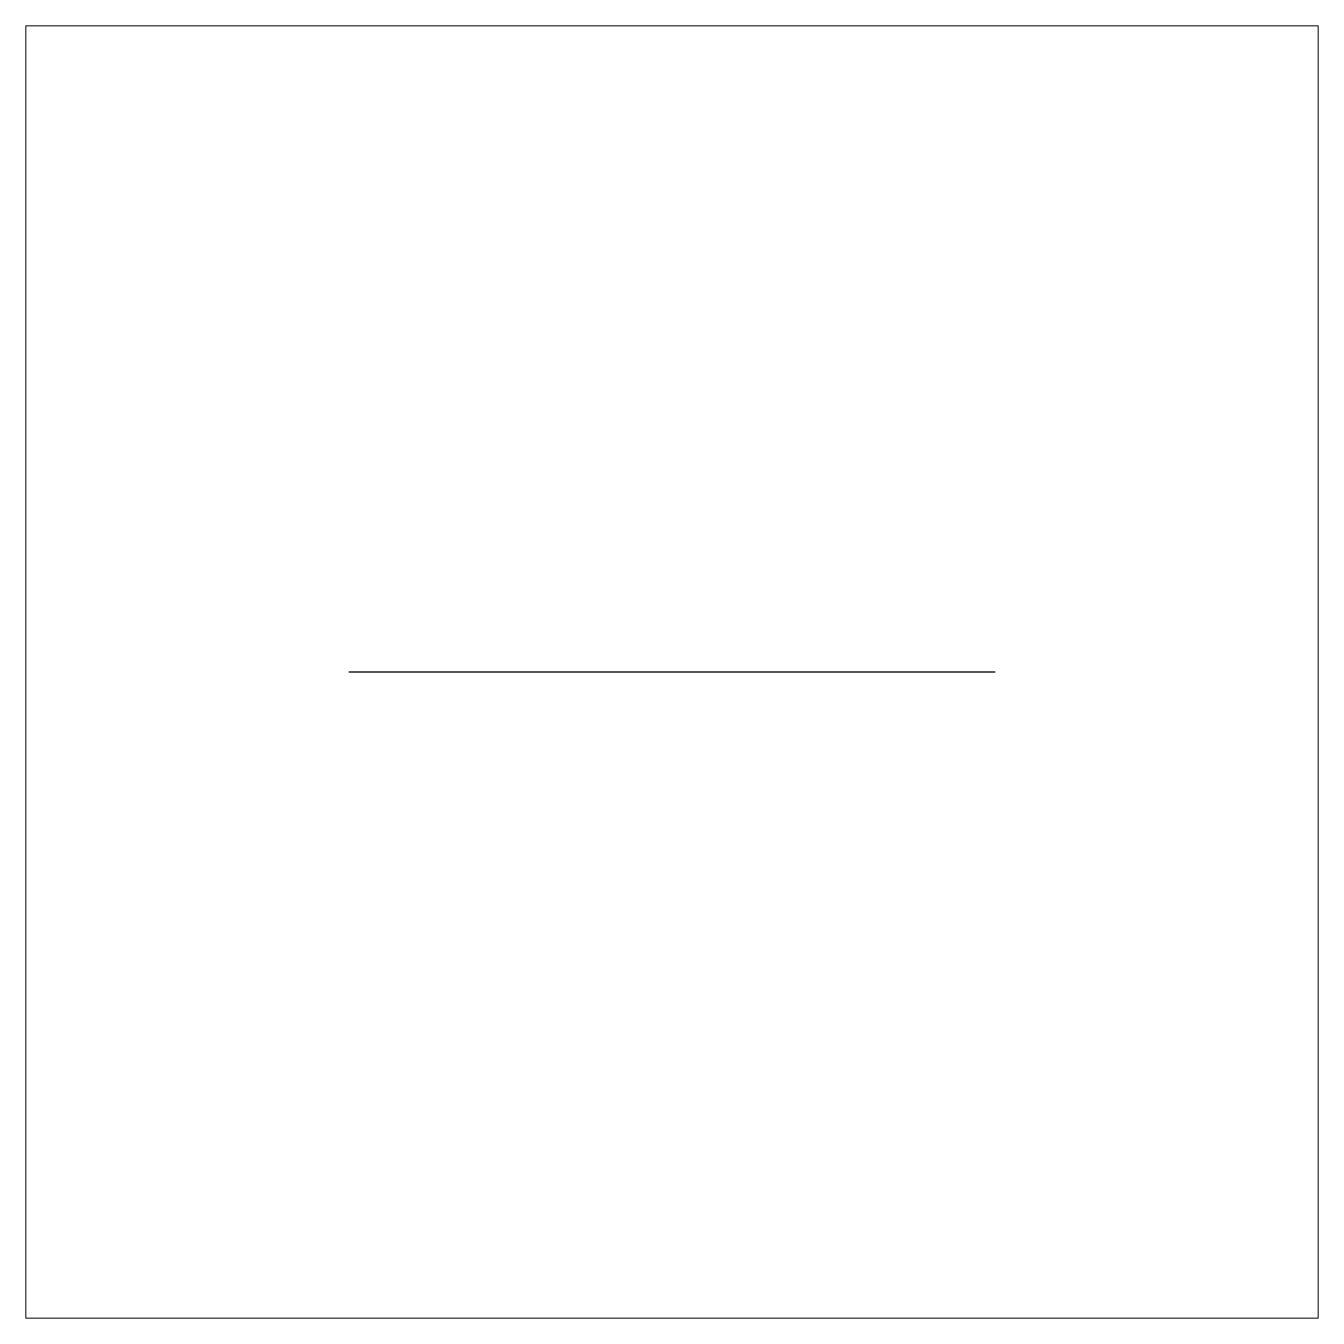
# Model space of a CAD drawing. Header units: millimetres. Extents: x 241468 to 241906, y 4251008 to 4251745.
# Drawn here: x 241896.27 to 241906.27, y 4251007.59 to 4251017.59 of the extents above.
import ezdxf

# ---------------------------------------------------------------- set-up
doc = ezdxf.new("R2010")
doc.units = ezdxf.units.MM
doc.layers.add('ATOCAGi3NOLUGALERI', color=4, linetype='Continuous', lineweight=0)
doc.layers.add('GEOFENCE', color=3, linetype='Continuous')

msp = doc.modelspace()

# ---------------------------------------------------------------- linework, layer by layer
at = {"layer": 'ATOCAGi3NOLUGALERI'}
for p, q in [((241906.273, 4251017.592, 1754.667), (241896.273, 4251017.592, 1754.667)), ((241896.273, 4251017.592, 1754.667), (241896.273, 4251007.592, 1754.667)), ((241906.273, 4251007.592, 1754.667), (241906.273, 4251017.592, 1754.667)), ((241896.273, 4251007.592, 1754.667), (241906.273, 4251007.592, 1754.667))]:
    msp.add_line(p, q, dxfattribs=at)
at = {"layer": 'GEOFENCE'}
msp.add_line((241898.773, 4251012.592, 1754.667), (241903.773, 4251012.592, 1754.667), dxfattribs=at)

doc.saveas('drawing.dxf')
